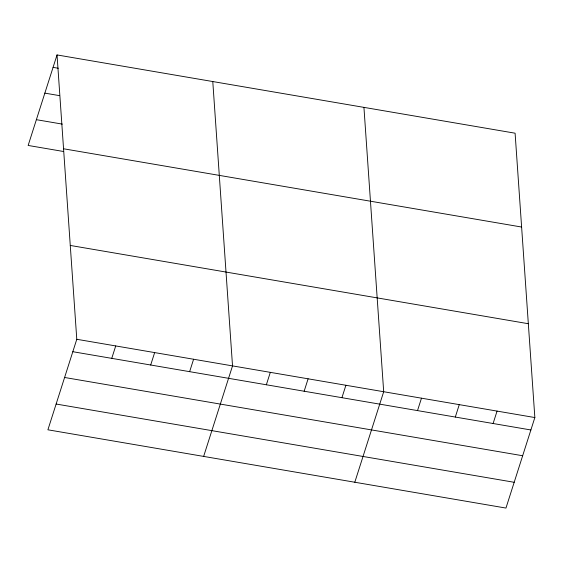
<?xml version="1.0" encoding="UTF-8"?>
<svg xmlns="http://www.w3.org/2000/svg" width="563" height="563" viewBox="0 0 563 563"><rect width="100%" height="100%" fill="white"/><g stroke="black" fill="none" stroke-linecap="round" stroke-linejoin="round"><path stroke-width="0.84" d="M57.039 54.935L76.786 339.285L47.904 429.801L505.961 508.065L534.85 417.549L515.096 133.199L57.039 54.935L28.15 145.451L63.626 151.51M111.756 358.357L115.725 345.935M150.694 365.014L154.656 352.586M189.632 371.664L193.595 359.243M203.644 456.41L232.526 365.894L212.779 81.544M266.355 384.775L270.317 372.354M304.147 391.229L308.109 378.808M341.931 397.689L345.9 385.268M354.803 482.238L383.692 391.721L363.937 107.371M417.514 410.603L421.483 398.182M455.305 417.056L459.267 404.635M493.097 423.517L497.059 411.096M53.07 67.363L58.263 68.25M44.85 93.127L59.558 95.647M36.377 119.68L62.331 124.113M63.556 148.773L521.62 227.037M70.269 245.447L528.333 323.718M76.786 339.285L534.85 417.549M72.824 351.706L530.888 429.97M64.597 377.477L522.661 455.741M56.124 404.03L514.188 482.294"/></g></svg>
